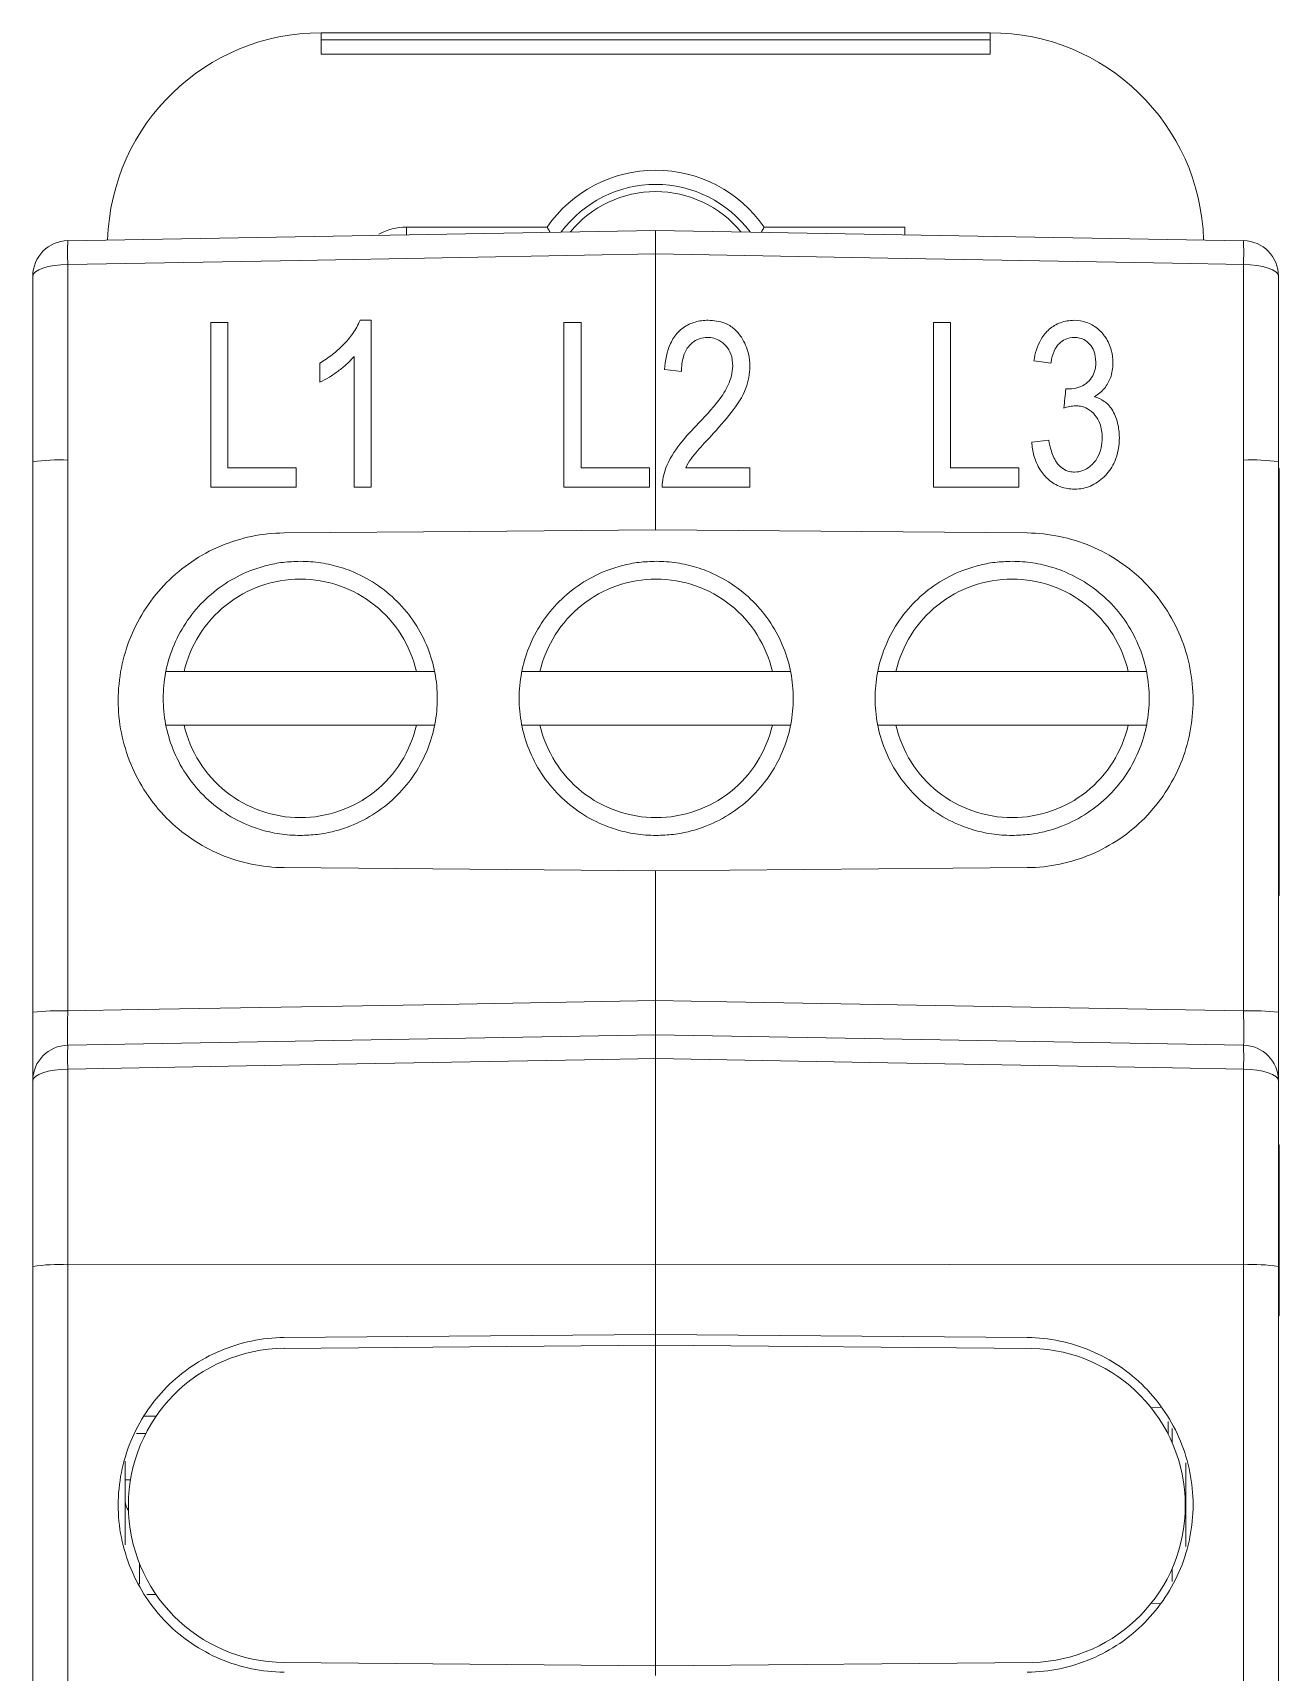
# Model space of a CAD drawing. Header units: millimetres. Extents: x -72 to 2978, y -1067 to 2817.
# Drawn here: x 1058.91 to 1076.42, y 2001.65 to 2024.67 of the extents above; entities that cross this region are included whole.
import ezdxf

# ---------------------------------------------------------------- set-up
doc = ezdxf.new("R2010")
doc.units = ezdxf.units.MM

msp = doc.modelspace()

# ---------------------------------------------------------------- linework, layer by layer
at = {"color": 7, "linetype": 'Continuous', "lineweight": 15}
for p, q in [((1062.956, 2024.671), (1072.356, 2024.671)), ((1062.956, 2024.571), (1062.956, 2024.671)), ((1072.356, 2024.571), (1072.356, 2024.671)), ((1062.956, 2024.571), (1072.356, 2024.571)), ((1062.956, 2024.571), (1062.956, 2024.371)), ((1072.356, 2024.371), (1062.956, 2024.371)), ((1072.356, 2024.571), (1072.356, 2024.371)), ((1059.397, 2021.751), (1067.656, 2021.896)), ((1064.156, 2021.94), (1066.133, 2021.94)), ((1067.656, 2021.896), (1075.915, 2021.751)), ((1069.179, 2021.94), (1071.156, 2021.94)), ((1059.397, 2021.415), (1059.397, 2018.669)), ((1067.656, 2021.564), (1067.656, 2018.676)), ((1075.915, 2018.669), (1075.915, 2021.415)), ((1058.906, 2018.645), (1058.906, 2021.252)), ((1076.406, 2021.252), (1076.406, 2018.645)), ((1061.407, 2020.603), (1061.648, 2020.603)), ((1063.503, 2020.633), (1063.659, 2020.633)), ((1066.368, 2020.603), (1066.608, 2020.603)), ((1071.558, 2020.603), (1071.798, 2020.603)), ((1068.019, 2019.912), (1067.779, 2019.942)), ((1072.939, 2018.921), (1073.179, 2018.951)), ((1058.906, 2010.916), (1058.906, 2018.645)), ((1059.397, 2018.669), (1059.397, 2010.933)), ((1067.656, 2018.676), (1067.656, 2017.691)), ((1075.915, 2010.933), (1075.915, 2018.669)), ((1076.406, 2018.645), (1076.406, 2010.916)), ((1061.648, 2018.561), (1062.608, 2018.561)), ((1062.608, 2018.561), (1062.608, 2018.291)), ((1067.569, 2018.561), (1067.569, 2018.291)), ((1068.98, 2018.561), (1068.98, 2018.291)), ((1071.798, 2018.561), (1072.759, 2018.561)), ((1072.759, 2018.561), (1072.759, 2018.291)), ((1076.416, 2018.552), (1076.406, 2018.552)), ((1076.416, 2018.552), (1076.416, 2013.885)), ((1062.608, 2018.291), (1061.407, 2018.291)), ((1063.659, 2018.291), (1063.419, 2018.291)), ((1072.759, 2018.291), (1071.558, 2018.291)), ((1067.656, 2017.691), (1072.877, 2017.646)), ((1061.031, 2015.698), (1064.296, 2015.698)), ((1066.031, 2015.698), (1069.296, 2015.698)), ((1071.031, 2015.698), (1074.296, 2015.698)), ((1064.296, 2014.948), (1061.031, 2014.948)), ((1069.296, 2014.948), (1066.031, 2014.948)), ((1074.296, 2014.948), (1071.031, 2014.948)), ((1076.416, 2013.885), (1076.406, 2013.885)), ((1076.416, 2013.885), (1076.416, 2013.218)), ((1076.416, 2013.218), (1076.406, 2013.218)), ((1076.416, 2013.218), (1076.416, 2012.552)), ((1067.656, 2012.9), (1062.436, 2012.946)), ((1067.656, 2012.9), (1072.877, 2012.946)), ((1067.656, 2012.9), (1067.656, 2011.078)), ((1076.416, 2012.552), (1076.406, 2012.552)), ((1059.397, 2010.451), (1067.656, 2010.596)), ((1067.656, 2010.596), (1075.915, 2010.451)), ((1059.397, 2010.115), (1059.397, 2007.369)), ((1067.656, 2010.264), (1067.656, 2007.376)), ((1075.915, 2007.369), (1075.915, 2010.115)), ((1058.906, 2007.345), (1058.906, 2009.952)), ((1076.406, 2009.952), (1076.406, 2007.345)), ((1076.416, 2009.052), (1076.406, 2009.052)), ((1076.416, 2006.652), (1076.416, 2009.052)), ((1058.906, 1999.616), (1058.906, 2007.345)), ((1059.397, 2007.369), (1067.656, 2007.376)), ((1059.397, 2007.369), (1059.397, 1999.633)), ((1067.656, 2007.376), (1067.656, 2006.391)), ((1075.915, 2007.369), (1067.656, 2007.376)), ((1075.915, 1999.633), (1075.915, 2007.369)), ((1076.406, 2007.345), (1076.406, 1999.616)), ((1076.416, 2006.652), (1076.406, 2006.652)), ((1067.656, 2006.391), (1062.436, 2006.346)), ((1067.656, 2006.391), (1072.877, 2006.346)), ((1067.656, 2006.24), (1062.437, 2006.194)), ((1067.656, 2001.735), (1067.656, 2006.24)), ((1072.943, 2006.194), (1067.656, 2006.24)), ((1060.466, 2005.24), (1060.639, 2005.24)), ((1074.616, 2005.361), (1074.747, 2005.364)), ((1074.856, 2004.988), (1074.856, 2005.166)), ((1060.361, 2004.996), (1060.493, 2004.996)), ((1060.206, 2004.61), (1060.206, 2003.433)), ((1075.106, 2003.409), (1075.106, 2004.584)), ((1060.279, 2004.346), (1060.206, 2004.346)), ((1060.639, 2002.735), (1060.508, 2002.735)), ((1074.737, 2002.612), (1074.618, 2002.614)), ((1067.656, 2001.735), (1062.437, 2001.781)), ((1072.949, 2001.781), (1067.656, 2001.735))]:
    msp.add_line(p, q, dxfattribs=at)
at = {"color": 102, "linetype": 'Continuous', "lineweight": 15}
for p, q in [((1064.156, 2021.835), (1064.156, 2021.94)), ((1071.156, 2021.94), (1071.156, 2021.835)), ((1067.656, 2006.24), (1067.656, 2006.391)), ((1074.91, 2004.875), (1074.91, 2005.07)), ((1060.403, 2003.179), (1060.403, 2002.88)), ((1074.91, 2002.922), (1074.91, 2003.097)), ((1067.656, 2001.6), (1067.656, 2001.735))]:
    msp.add_line(p, q, dxfattribs=at)
at = {"color": 7, "linetype": 'Continuous', "lineweight": 15, "flags": 128}
for points in [[(1059.397, 2021.415), (1059.301, 2021.411), (1059.209, 2021.402), (1059.124, 2021.386), (1059.049, 2021.366), (1058.989, 2021.341), (1058.943, 2021.313), (1058.915, 2021.283), (1058.906, 2021.252)], [(1067.656, 2021.564), (1066.656, 2021.546), (1062.657, 2021.474), (1059.397, 2021.415)], [(1075.915, 2021.415), (1074.915, 2021.433), (1070.916, 2021.505), (1067.656, 2021.564)], [(1075.915, 2021.415), (1076.011, 2021.411), (1076.103, 2021.402), (1076.188, 2021.386), (1076.263, 2021.366), (1076.324, 2021.341), (1076.369, 2021.313), (1076.397, 2021.283), (1076.406, 2021.252)], [(1073.209, 2020.032), (1073.075, 2020.049), (1072.969, 2020.062)], [(1073.419, 2019.672), (1073.44, 2019.67), (1073.456, 2019.669)], [(1067.656, 2017.691), (1065.047, 2017.668), (1062.436, 2017.646)], [(1059.397, 2010.933), (1060.397, 2010.951), (1064.396, 2011.021), (1067.656, 2011.078)], [(1067.656, 2011.078), (1068.656, 2011.06), (1072.655, 2010.99), (1075.915, 2010.933)], [(1058.906, 2009.952), (1058.915, 2009.983), (1058.943, 2010.013), (1058.989, 2010.041), (1059.049, 2010.066), (1059.124, 2010.086), (1059.209, 2010.102), (1059.301, 2010.111), (1059.397, 2010.115)], [(1067.656, 2010.264), (1066.656, 2010.246), (1062.657, 2010.174), (1059.397, 2010.115)], [(1075.915, 2010.115), (1074.915, 2010.133), (1070.916, 2010.205), (1067.656, 2010.264)], [(1075.915, 2010.115), (1076.011, 2010.111), (1076.103, 2010.102), (1076.188, 2010.086), (1076.263, 2010.066), (1076.324, 2010.041), (1076.369, 2010.013), (1076.397, 2009.983), (1076.406, 2009.952)]]:
    msp.add_lwpolyline(points, dxfattribs=at)
at = {"color": 7, "linetype": 'Continuous', "lineweight": 15}
for centre, radius, start, end in [((1062.956, 2021.671), 3, 90, 178.2335), ((1072.356, 2021.671), 3, 1.7547, 90), ((1067.656, 2020.891), 1.85, 34.5739, 145.4261), ((1067.656, 2020.891), 1.65, 36.5266, 143.4734), ((1067.656, 2020.891), 1.55, 39.4127, 140.5873), ((1059.406, 2021.252), 0.5, 91, 180), ((1065.211, 2021.583), 5.816, 178.3416, 181.6584), ((1070.101, 2021.583), 5.816, 358.3416, 1.6584), ((1075.906, 2021.252), 0.5, 0, 89), ((1059.276, 2016.108), 2.564, 87.292, 98.3012), ((1076.036, 2016.108), 2.564, 81.6988, 92.708), ((1059.276, 2007.511), 3.425, 87.9715, 96.2027), ((1076.036, 2007.511), 3.425, 83.7973, 92.0285), ((1059.406, 2009.952), 0.5, 91, 180), ((1065.211, 2010.283), 5.816, 178.3416, 181.6584), ((1070.101, 2010.283), 5.816, 358.3416, 1.6584), ((1075.906, 2009.952), 0.5, 0, 89), ((1059.276, 2004.807), 2.565, 87.2935, 98.2994), ((1076.036, 2004.807), 2.565, 81.7006, 92.7065), ((1062.456, 2003.988), 2.207, 90.5, 269.5)]:
    msp.add_arc(centre, radius, start, end, dxfattribs=at)
at = {"color": 102, "linetype": 'Continuous', "lineweight": 15}
msp.add_arc((1064.156, 2021.141), 0.8, 90, 118.966, dxfattribs=at)
at = {"color": 7, "linetype": 'Continuous', "lineweight": 15}
for centre, major_axis, ratio, start_param, end_param in [((1072.89, 2003.988), (-1.412, 1.697), 0.999163, 2.473844, 5.564823), ((1060.406, 2004.047), (0.142, 0.144), 0.975618, 2.362365, 3.040961)]:
    msp.add_ellipse(centre, major_axis=major_axis, ratio=ratio, start_param=start_param, end_param=end_param, dxfattribs=at)
for points, knots in [([(1066.133, 2021.94), (1066.134, 2021.939), (1066.144, 2021.919), (1066.158, 2021.894), (1066.169, 2021.873), (1066.171, 2021.87)], [0, 0, 0, 0, 0.038209, 0.854369, 1, 1, 1, 1]), ([(1067.656, 2021.896), (1067.656, 2021.896), (1067.656, 2021.863), (1067.656, 2021.746), (1067.656, 2021.661), (1067.656, 2021.564)], [0, 0, 0, 0, 0.5, 0.5, 1, 1, 1, 1]), ([(1067.656, 2021.564), (1067.656, 2021.661), (1067.656, 2021.745), (1067.656, 2021.863), (1067.656, 2021.896), (1067.656, 2021.896)], [0, 0, 0, 0, 0.5, 0.5, 1, 1, 1, 1]), ([(1069.179, 2021.94), (1069.179, 2021.939), (1069.168, 2021.919), (1069.154, 2021.894), (1069.143, 2021.873), (1069.141, 2021.87)], [0, 0, 0, 0, 0.038209, 0.854369, 1, 1, 1, 1]), ([(1061.407, 2020.603), (1061.407, 2020.512), (1061.407, 2020.328), (1061.407, 2020.045), (1061.407, 2019.753), (1061.407, 2019.371), (1061.407, 2018.883), (1061.407, 2018.495), (1061.407, 2018.291)], [0, 0, 0, 0, 0.11981, 0.243029, 0.369756, 0.500077, 0.738236, 1, 1, 1, 1]), ([(1061.648, 2018.561), (1061.648, 2018.681), (1061.648, 2018.915), (1061.648, 2019.257), (1061.648, 2019.654), (1061.648, 2020.103), (1061.648, 2020.438), (1061.648, 2020.603)], [0, 0, 0, 0, 0.174255, 0.340883, 0.499971, 0.755474, 1, 1, 1, 1]), ([(1063.503, 2020.633), (1063.475, 2020.568), (1063.441, 2020.505), (1063.4, 2020.447), (1063.36, 2020.391), (1063.316, 2020.338), (1063.268, 2020.288), (1063.22, 2020.238), (1063.167, 2020.192), (1063.112, 2020.149), (1063.057, 2020.106), (1062.998, 2020.068), (1062.938, 2020.032)], [0, 0, 0, 0, 0.256107, 0.256107, 0.256107, 0.503361, 0.503361, 0.503361, 0.751816, 0.751816, 0.751816, 1, 1, 1, 1]), ([(1063.659, 2018.291), (1063.659, 2018.428), (1063.659, 2018.697), (1063.659, 2019.09), (1063.659, 2019.546), (1063.659, 2020.06), (1063.659, 2020.444), (1063.659, 2020.633)], [0, 0, 0, 0, 0.174223, 0.340848, 0.49997, 0.755462, 1, 1, 1, 1]), ([(1066.368, 2020.603), (1066.368, 2020.51), (1066.368, 2020.325), (1066.368, 2020.041), (1066.368, 2019.75), (1066.368, 2019.367), (1066.368, 2018.88), (1066.368, 2018.491), (1066.368, 2018.291)], [0, 0, 0, 0, 0.121468, 0.245253, 0.371423, 0.500046, 0.742946, 1, 1, 1, 1]), ([(1066.608, 2018.561), (1066.608, 2018.679), (1066.608, 2018.912), (1066.608, 2019.254), (1066.608, 2019.652), (1066.608, 2020.102), (1066.608, 2020.437), (1066.608, 2020.603)], [0, 0, 0, 0, 0.171788, 0.338422, 0.499986, 0.753975, 1, 1, 1, 1]), ([(1068.394, 2020.633), (1068.363, 2020.632), (1068.331, 2020.631), (1068.3, 2020.627), (1068.24, 2020.619), (1068.18, 2020.603), (1068.125, 2020.576), (1068.068, 2020.549), (1068.015, 2020.51), (1067.972, 2020.464), (1067.928, 2020.419), (1067.893, 2020.366), (1067.866, 2020.309), (1067.812, 2020.195), (1067.79, 2020.068), (1067.779, 2019.942)], [0, 0, 0, 0, 0.08927, 0.08927, 0.08927, 0.263398, 0.263398, 0.263398, 0.447133, 0.447133, 0.447133, 0.629597, 0.629597, 0.629597, 1, 1, 1, 1]), ([(1068.98, 2019.985), (1068.978, 2020.045), (1068.973, 2020.105), (1068.96, 2020.164), (1068.941, 2020.245), (1068.906, 2020.324), (1068.86, 2020.394), (1068.832, 2020.437), (1068.799, 2020.478), (1068.76, 2020.512), (1068.721, 2020.546), (1068.675, 2020.574), (1068.626, 2020.593), (1068.553, 2020.621), (1068.473, 2020.63), (1068.394, 2020.633)], [0, 0, 0, 0, 0.184621, 0.184621, 0.184621, 0.444129, 0.444129, 0.444129, 0.601939, 0.601939, 0.601939, 0.760781, 0.760781, 0.760781, 1, 1, 1, 1]), ([(1071.558, 2020.603), (1071.558, 2020.511), (1071.558, 2020.326), (1071.558, 2020.042), (1071.558, 2019.751), (1071.558, 2019.368), (1071.558, 2018.881), (1071.558, 2018.492), (1071.558, 2018.291)], [0, 0, 0, 0, 0.120891, 0.24448, 0.370844, 0.500054, 0.741486, 1, 1, 1, 1]), ([(1071.798, 2018.561), (1071.798, 2018.68), (1071.798, 2018.913), (1071.798, 2019.256), (1071.798, 2019.653), (1071.798, 2020.102), (1071.798, 2020.438), (1071.798, 2020.603)], [0, 0, 0, 0, 0.172831, 0.339463, 0.49998, 0.754655, 1, 1, 1, 1]), ([(1073.535, 2020.633), (1073.469, 2020.631), (1073.403, 2020.622), (1073.342, 2020.599), (1073.285, 2020.578), (1073.231, 2020.546), (1073.185, 2020.506), (1073.139, 2020.467), (1073.101, 2020.419), (1073.07, 2020.368), (1073.016, 2020.275), (1072.987, 2020.168), (1072.969, 2020.062)], [0, 0, 0, 0, 0.219806, 0.219806, 0.219806, 0.425093, 0.425093, 0.425093, 0.629822, 0.629822, 0.629822, 1, 1, 1, 1]), ([(1074.08, 2020.031), (1074.079, 2020.092), (1074.073, 2020.154), (1074.057, 2020.214), (1074.04, 2020.278), (1074.012, 2020.34), (1073.974, 2020.395), (1073.943, 2020.44), (1073.905, 2020.482), (1073.863, 2020.517), (1073.817, 2020.554), (1073.765, 2020.585), (1073.709, 2020.604), (1073.654, 2020.624), (1073.594, 2020.631), (1073.535, 2020.633)], [0, 0, 0, 0, 0.205592, 0.205592, 0.205592, 0.428475, 0.428475, 0.428475, 0.611344, 0.611344, 0.611344, 0.806598, 0.806598, 0.806598, 1, 1, 1, 1]), ([(1068.019, 2019.912), (1068.02, 2019.984), (1068.026, 2020.057), (1068.048, 2020.126), (1068.06, 2020.166), (1068.077, 2020.205), (1068.1, 2020.239), (1068.12, 2020.268), (1068.143, 2020.294), (1068.169, 2020.316), (1068.199, 2020.341), (1068.234, 2020.362), (1068.271, 2020.374), (1068.307, 2020.387), (1068.347, 2020.392), (1068.385, 2020.392)], [0, 0, 0, 0, 0.321742, 0.321742, 0.321742, 0.506881, 0.506881, 0.506881, 0.65917, 0.65917, 0.65917, 0.830736, 0.830736, 0.830736, 1, 1, 1, 1]), ([(1068.385, 2020.392), (1068.407, 2020.392), (1068.428, 2020.391), (1068.449, 2020.387), (1068.483, 2020.381), (1068.516, 2020.37), (1068.545, 2020.353), (1068.584, 2020.332), (1068.618, 2020.303), (1068.646, 2020.27), (1068.674, 2020.237), (1068.696, 2020.199), (1068.712, 2020.159), (1068.732, 2020.105), (1068.739, 2020.047), (1068.74, 2019.989)], [0, 0, 0, 0, 0.10489, 0.10489, 0.10489, 0.273649, 0.273649, 0.273649, 0.491585, 0.491585, 0.491585, 0.709054, 0.709054, 0.709054, 1, 1, 1, 1]), ([(1073.209, 2020.032), (1073.212, 2020.051), (1073.215, 2020.069), (1073.219, 2020.088), (1073.23, 2020.137), (1073.245, 2020.187), (1073.27, 2020.232), (1073.285, 2020.26), (1073.306, 2020.286), (1073.329, 2020.309), (1073.352, 2020.331), (1073.38, 2020.351), (1073.41, 2020.364), (1073.45, 2020.383), (1073.496, 2020.39), (1073.541, 2020.392)], [0, 0, 0, 0, 0.104104, 0.104104, 0.104104, 0.388823, 0.388823, 0.388823, 0.568536, 0.568536, 0.568536, 0.749971, 0.749971, 0.749971, 1, 1, 1, 1]), ([(1073.541, 2020.392), (1073.558, 2020.391), (1073.575, 2020.39), (1073.591, 2020.388), (1073.62, 2020.384), (1073.647, 2020.374), (1073.672, 2020.361), (1073.704, 2020.344), (1073.733, 2020.32), (1073.756, 2020.293), (1073.78, 2020.266), (1073.799, 2020.235), (1073.812, 2020.202), (1073.832, 2020.152), (1073.837, 2020.098), (1073.84, 2020.044)], [0, 0, 0, 0, 0.095843, 0.095843, 0.095843, 0.260625, 0.260625, 0.260625, 0.471814, 0.471814, 0.471814, 0.682626, 0.682626, 0.682626, 1, 1, 1, 1]), ([(1062.938, 2019.762), (1062.984, 2019.784), (1063.029, 2019.808), (1063.073, 2019.835), (1063.115, 2019.861), (1063.157, 2019.89), (1063.197, 2019.92), (1063.237, 2019.95), (1063.276, 2019.981), (1063.314, 2020.015), (1063.351, 2020.048), (1063.386, 2020.084), (1063.419, 2020.122)], [0, 0, 0, 0, 0.251723, 0.251723, 0.251723, 0.500768, 0.500768, 0.500768, 0.750207, 0.750207, 0.750207, 1, 1, 1, 1]), ([(1062.938, 2020.032), (1062.938, 2019.987), (1062.938, 2019.898), (1062.938, 2019.807), (1062.938, 2019.762)], [0, 0, 0, 0, 0.497527, 1, 1, 1, 1]), ([(1063.419, 2020.122), (1063.419, 2020.024), (1063.419, 2019.826), (1063.419, 2019.522), (1063.419, 2019.168), (1063.419, 2018.757), (1063.419, 2018.45), (1063.419, 2018.291)], [0, 0, 0, 0, 0.161874, 0.328517, 0.500026, 0.74194, 1, 1, 1, 1]), ([(1068.74, 2019.989), (1068.735, 2019.899), (1068.713, 2019.808), (1068.675, 2019.725), (1068.641, 2019.649), (1068.595, 2019.578), (1068.544, 2019.511), (1068.445, 2019.384), (1068.335, 2019.265), (1068.223, 2019.149)], [0, 0, 0, 0, 0.273801, 0.273801, 0.273801, 0.523391, 0.523391, 0.523391, 1, 1, 1, 1]), ([(1068.436, 2019.01), (1068.534, 2019.117), (1068.63, 2019.225), (1068.719, 2019.339), (1068.801, 2019.444), (1068.878, 2019.556), (1068.924, 2019.68), (1068.96, 2019.777), (1068.977, 2019.882), (1068.98, 2019.985)], [0, 0, 0, 0, 0.37722, 0.37722, 0.37722, 0.725987, 0.725987, 0.725987, 1, 1, 1, 1]), ([(1073.84, 2020.044), (1073.839, 2020.016), (1073.838, 2019.987), (1073.833, 2019.959), (1073.826, 2019.922), (1073.813, 2019.886), (1073.796, 2019.853), (1073.777, 2019.819), (1073.753, 2019.789), (1073.724, 2019.763), (1073.696, 2019.737), (1073.662, 2019.716), (1073.627, 2019.701), (1073.573, 2019.679), (1073.514, 2019.669), (1073.456, 2019.669)], [0, 0, 0, 0, 0.14138, 0.14138, 0.14138, 0.329095, 0.329095, 0.329095, 0.519949, 0.519949, 0.519949, 0.710757, 0.710757, 0.710757, 1, 1, 1, 1]), ([(1073.82, 2019.559), (1073.872, 2019.591), (1073.922, 2019.63), (1073.96, 2019.677), (1073.997, 2019.721), (1074.026, 2019.772), (1074.045, 2019.825), (1074.069, 2019.891), (1074.078, 2019.961), (1074.08, 2020.031)], [0, 0, 0, 0, 0.324268, 0.324268, 0.324268, 0.627756, 0.627756, 0.627756, 1, 1, 1, 1]), ([(1073.419, 2019.672), (1073.415, 2019.627), (1073.405, 2019.536), (1073.395, 2019.446), (1073.389, 2019.4)], [0, 0, 0, 0, 0.496035, 1, 1, 1, 1]), ([(1074.17, 2018.988), (1074.168, 2019.057), (1074.163, 2019.126), (1074.145, 2019.193), (1074.128, 2019.26), (1074.102, 2019.325), (1074.064, 2019.383), (1074.036, 2019.426), (1074, 2019.465), (1073.958, 2019.494), (1073.917, 2019.524), (1073.868, 2019.544), (1073.82, 2019.559)], [0, 0, 0, 0, 0.287408, 0.287408, 0.287408, 0.57403, 0.57403, 0.57403, 0.78851, 0.78851, 0.78851, 1, 1, 1, 1]), ([(1073.389, 2019.4), (1073.416, 2019.408), (1073.443, 2019.416), (1073.471, 2019.422), (1073.485, 2019.425), (1073.499, 2019.427), (1073.513, 2019.429), (1073.527, 2019.431), (1073.541, 2019.431), (1073.555, 2019.432)], [0, 0, 0, 0, 0.499277, 0.499277, 0.499277, 0.749658, 0.749658, 0.749658, 1, 1, 1, 1]), ([(1073.555, 2019.432), (1073.578, 2019.431), (1073.601, 2019.43), (1073.624, 2019.426), (1073.658, 2019.419), (1073.693, 2019.407), (1073.724, 2019.389), (1073.764, 2019.367), (1073.799, 2019.336), (1073.828, 2019.301), (1073.858, 2019.266), (1073.881, 2019.225), (1073.897, 2019.182), (1073.92, 2019.12), (1073.928, 2019.052), (1073.93, 2018.985)], [0, 0, 0, 0, 0.104468, 0.104468, 0.104468, 0.26803, 0.26803, 0.26803, 0.479084, 0.479084, 0.479084, 0.689974, 0.689974, 0.689974, 1, 1, 1, 1]), ([(1068.223, 2019.149), (1068.143, 2019.067), (1068.066, 2018.982), (1067.996, 2018.892), (1067.917, 2018.791), (1067.847, 2018.68), (1067.801, 2018.56), (1067.769, 2018.475), (1067.749, 2018.382), (1067.749, 2018.291)], [0, 0, 0, 0, 0.340175, 0.340175, 0.340175, 0.725646, 0.725646, 0.725646, 1, 1, 1, 1]), ([(1068.079, 2018.561), (1068.101, 2018.605), (1068.125, 2018.648), (1068.153, 2018.687), (1068.181, 2018.726), (1068.212, 2018.763), (1068.243, 2018.799), (1068.306, 2018.871), (1068.371, 2018.941), (1068.436, 2019.01)], [0, 0, 0, 0, 0.254231, 0.254231, 0.254231, 0.503845, 0.503845, 0.503845, 1, 1, 1, 1]), ([(1072.939, 2018.921), (1072.945, 2018.858), (1072.954, 2018.794), (1072.971, 2018.732), (1072.991, 2018.663), (1073.019, 2018.594), (1073.058, 2018.533), (1073.091, 2018.482), (1073.131, 2018.435), (1073.177, 2018.395), (1073.226, 2018.352), (1073.284, 2018.317), (1073.346, 2018.294), (1073.407, 2018.271), (1073.473, 2018.263), (1073.538, 2018.261)], [0, 0, 0, 0, 0.195082, 0.195082, 0.195082, 0.416888, 0.416888, 0.416888, 0.600897, 0.600897, 0.600897, 0.801124, 0.801124, 0.801124, 1, 1, 1, 1]), ([(1073.542, 2018.501), (1073.518, 2018.502), (1073.493, 2018.503), (1073.469, 2018.509), (1073.436, 2018.517), (1073.404, 2018.53), (1073.376, 2018.549), (1073.348, 2018.567), (1073.324, 2018.591), (1073.303, 2018.618), (1073.262, 2018.67), (1073.234, 2018.733), (1073.215, 2018.797), (1073.199, 2018.847), (1073.188, 2018.899), (1073.179, 2018.951)], [0, 0, 0, 0, 0.114311, 0.114311, 0.114311, 0.273887, 0.273887, 0.273887, 0.431917, 0.431917, 0.431917, 0.74901, 0.74901, 0.74901, 1, 1, 1, 1]), ([(1073.538, 2018.261), (1073.55, 2018.261), (1073.563, 2018.262), (1073.575, 2018.262), (1073.648, 2018.266), (1073.722, 2018.284), (1073.788, 2018.316), (1073.858, 2018.349), (1073.922, 2018.399), (1073.975, 2018.455), (1074.029, 2018.512), (1074.074, 2018.579), (1074.105, 2018.65), (1074.151, 2018.755), (1074.168, 2018.873), (1074.17, 2018.988)], [0, 0, 0, 0, 0.033822, 0.033822, 0.033822, 0.238567, 0.238567, 0.238567, 0.456682, 0.456682, 0.456682, 0.675096, 0.675096, 0.675096, 1, 1, 1, 1]), ([(1073.93, 2018.985), (1073.929, 2018.937), (1073.925, 2018.888), (1073.915, 2018.841), (1073.904, 2018.792), (1073.886, 2018.743), (1073.86, 2018.699), (1073.833, 2018.653), (1073.797, 2018.612), (1073.756, 2018.578), (1073.726, 2018.554), (1073.692, 2018.534), (1073.656, 2018.521), (1073.62, 2018.507), (1073.58, 2018.502), (1073.542, 2018.501)], [0, 0, 0, 0, 0.209524, 0.209524, 0.209524, 0.431536, 0.431536, 0.431536, 0.66368, 0.66368, 0.66368, 0.832011, 0.832011, 0.832011, 1, 1, 1, 1]), ([(1067.569, 2018.561), (1067.411, 2018.561), (1067.091, 2018.561), (1066.771, 2018.561), (1066.608, 2018.561)], [0, 0, 0, 0, 0.49143, 1, 1, 1, 1]), ([(1068.98, 2018.561), (1068.826, 2018.561), (1068.526, 2018.561), (1068.226, 2018.561), (1068.079, 2018.561)], [0, 0, 0, 0, 0.511557, 1, 1, 1, 1]), ([(1066.368, 2018.291), (1066.572, 2018.291), (1066.973, 2018.291), (1067.373, 2018.291), (1067.569, 2018.291)], [0, 0, 0, 0, 0.510478, 1, 1, 1, 1]), ([(1067.749, 2018.291), (1067.95, 2018.291), (1068.36, 2018.291), (1068.77, 2018.291), (1068.98, 2018.291)], [0, 0, 0, 0, 0.489084, 1, 1, 1, 1]), ([(1062.436, 2017.646), (1062.281, 2017.644), (1062.129, 2017.628), (1061.831, 2017.566), (1061.683, 2017.52), (1061.4, 2017.401), (1061.267, 2017.328), (1061.013, 2017.157), (1060.894, 2017.058), (1060.679, 2016.841), (1060.583, 2016.723), (1060.413, 2016.467), (1060.341, 2016.33), (1060.167, 2015.908), (1060.106, 2015.6), (1060.106, 2015.143), (1060.121, 2014.989), (1060.181, 2014.689), (1060.225, 2014.543), (1060.341, 2014.26), (1060.414, 2014.123), (1060.582, 2013.869), (1060.678, 2013.751), (1061.003, 2013.423), (1061.259, 2013.25), (1061.684, 2013.071), (1061.829, 2013.026), (1062.128, 2012.964), (1062.283, 2012.947), (1062.436, 2012.946)], [0, 0, 0, 0, 0.0625, 0.0625, 0.125, 0.125, 0.1875, 0.1875, 0.25, 0.25, 0.3125, 0.3125, 0.375, 0.375, 0.5, 0.5, 0.5625, 0.5625, 0.625, 0.625, 0.6875, 0.6875, 0.75, 0.75, 0.875, 0.875, 0.9375, 0.9375, 1, 1, 1, 1]), ([(1072.877, 2017.646), (1073.181, 2017.643), (1073.489, 2017.579), (1073.909, 2017.402), (1074.045, 2017.328), (1074.3, 2017.156), (1074.417, 2017.059), (1074.632, 2016.842), (1074.73, 2016.722), (1074.899, 2016.467), (1074.97, 2016.333), (1075.087, 2016.05), (1075.132, 2015.901), (1075.191, 2015.603), (1075.206, 2015.451), (1075.206, 2015.142), (1075.191, 2014.99), (1075.132, 2014.692), (1075.088, 2014.544), (1074.971, 2014.26), (1074.9, 2014.126), (1074.732, 2013.871), (1074.633, 2013.751), (1074.419, 2013.534), (1074.302, 2013.437), (1074.048, 2013.264), (1073.912, 2013.191), (1073.492, 2013.013), (1073.185, 2012.948), (1072.877, 2012.946)], [0, 0, 0, 0, 0.125, 0.125, 0.1875, 0.1875, 0.25, 0.25, 0.3125, 0.3125, 0.375, 0.375, 0.4375, 0.4375, 0.5, 0.5, 0.5625, 0.5625, 0.625, 0.625, 0.6875, 0.6875, 0.75, 0.75, 0.8125, 0.8125, 0.875, 0.875, 1, 1, 1, 1]), ([(1062.664, 2013.398), (1062.615, 2013.399), (1062.518, 2013.401), (1062.374, 2013.418), (1062.232, 2013.445), (1062.092, 2013.483), (1061.877, 2013.558), (1061.599, 2013.702), (1061.294, 2013.952), (1061.043, 2014.258), (1060.867, 2014.6), (1060.761, 2014.96), (1060.728, 2015.322), (1060.761, 2015.685), (1060.866, 2016.045), (1061.043, 2016.387), (1061.293, 2016.693), (1061.599, 2016.943), (1061.906, 2017.102), (1062.184, 2017.192), (1062.422, 2017.239), (1062.583, 2017.245), (1062.664, 2017.248)], [0, 0, 0, 0, 0.024176, 0.048139, 0.072026, 0.095974, 0.120121, 0.185059, 0.250086, 0.315023, 0.38005, 0.439993, 0.500024, 0.559968, 0.619999, 0.684937, 0.749963, 0.814901, 0.879927, 0.92, 0.95981, 1, 1, 1, 1]), ([(1062.664, 2017.248), (1062.712, 2017.247), (1062.809, 2017.244), (1062.954, 2017.228), (1063.096, 2017.201), (1063.236, 2017.163), (1063.45, 2017.087), (1063.728, 2016.943), (1064.034, 2016.693), (1064.285, 2016.387), (1064.461, 2016.045), (1064.567, 2015.686), (1064.6, 2015.323), (1064.567, 2014.96), (1064.461, 2014.6), (1064.285, 2014.258), (1064.034, 2013.952), (1063.729, 2013.702), (1063.422, 2013.544), (1063.144, 2013.453), (1062.906, 2013.406), (1062.745, 2013.4), (1062.664, 2013.398)], [0, 0, 0, 0, 0.024176, 0.048139, 0.072026, 0.095974, 0.120121, 0.185059, 0.250086, 0.315023, 0.38005, 0.439993, 0.500024, 0.559968, 0.619999, 0.684937, 0.749963, 0.814901, 0.879927, 0.92, 0.95981, 1, 1, 1, 1]), ([(1067.664, 2013.398), (1067.615, 2013.399), (1067.518, 2013.401), (1067.374, 2013.418), (1067.232, 2013.445), (1067.092, 2013.483), (1066.877, 2013.558), (1066.599, 2013.702), (1066.294, 2013.952), (1066.043, 2014.258), (1065.867, 2014.6), (1065.761, 2014.96), (1065.728, 2015.322), (1065.761, 2015.685), (1065.866, 2016.045), (1066.043, 2016.387), (1066.293, 2016.693), (1066.599, 2016.943), (1066.906, 2017.102), (1067.184, 2017.192), (1067.422, 2017.239), (1067.583, 2017.245), (1067.664, 2017.248)], [0, 0, 0, 0, 0.024176, 0.048139, 0.072026, 0.095974, 0.120121, 0.185059, 0.250086, 0.315023, 0.38005, 0.439993, 0.500024, 0.559968, 0.619999, 0.684937, 0.749963, 0.814901, 0.879927, 0.92, 0.95981, 1, 1, 1, 1]), ([(1067.664, 2017.248), (1067.712, 2017.247), (1067.809, 2017.244), (1067.954, 2017.228), (1068.096, 2017.201), (1068.236, 2017.163), (1068.45, 2017.087), (1068.728, 2016.943), (1069.034, 2016.693), (1069.285, 2016.387), (1069.461, 2016.045), (1069.567, 2015.686), (1069.6, 2015.323), (1069.567, 2014.96), (1069.461, 2014.6), (1069.285, 2014.258), (1069.034, 2013.952), (1068.729, 2013.702), (1068.422, 2013.544), (1068.144, 2013.453), (1067.906, 2013.406), (1067.745, 2013.4), (1067.664, 2013.398)], [0, 0, 0, 0, 0.024176, 0.048139, 0.072026, 0.095974, 0.120121, 0.185059, 0.250086, 0.315023, 0.38005, 0.439993, 0.500024, 0.559968, 0.619999, 0.684937, 0.749963, 0.814901, 0.879927, 0.92, 0.95981, 1, 1, 1, 1]), ([(1072.664, 2013.398), (1072.615, 2013.399), (1072.518, 2013.401), (1072.374, 2013.418), (1072.232, 2013.445), (1072.092, 2013.483), (1071.877, 2013.558), (1071.599, 2013.702), (1071.294, 2013.952), (1071.043, 2014.258), (1070.867, 2014.6), (1070.761, 2014.96), (1070.728, 2015.322), (1070.761, 2015.685), (1070.866, 2016.045), (1071.043, 2016.387), (1071.293, 2016.693), (1071.599, 2016.943), (1071.906, 2017.102), (1072.184, 2017.192), (1072.422, 2017.239), (1072.583, 2017.245), (1072.664, 2017.248)], [0, 0, 0, 0, 0.024176, 0.048139, 0.072026, 0.095974, 0.120121, 0.185059, 0.250086, 0.315023, 0.38005, 0.439993, 0.500024, 0.559968, 0.619999, 0.684937, 0.749963, 0.814901, 0.879927, 0.92, 0.95981, 1, 1, 1, 1]), ([(1072.664, 2017.248), (1072.712, 2017.247), (1072.809, 2017.244), (1072.954, 2017.228), (1073.096, 2017.201), (1073.236, 2017.163), (1073.45, 2017.087), (1073.728, 2016.943), (1074.034, 2016.693), (1074.285, 2016.387), (1074.461, 2016.045), (1074.567, 2015.686), (1074.6, 2015.323), (1074.567, 2014.96), (1074.461, 2014.6), (1074.285, 2014.258), (1074.034, 2013.952), (1073.729, 2013.702), (1073.422, 2013.544), (1073.144, 2013.453), (1072.906, 2013.406), (1072.745, 2013.4), (1072.664, 2013.398)], [0, 0, 0, 0, 0.024176, 0.048139, 0.072026, 0.095974, 0.120121, 0.185059, 0.250086, 0.315023, 0.38005, 0.439993, 0.500024, 0.559968, 0.619999, 0.684937, 0.749963, 0.814901, 0.879927, 0.92, 0.95981, 1, 1, 1, 1]), ([(1062.664, 2016.998), (1062.285, 2016.998), (1061.917, 2016.869), (1061.324, 2016.397), (1061.116, 2016.067), (1061.031, 2015.698)], [0, 0, 0, 0, 0.5, 0.5, 1, 1, 1, 1]), ([(1064.296, 2015.698), (1064.211, 2016.067), (1064.004, 2016.397), (1063.411, 2016.869), (1063.043, 2016.998), (1062.664, 2016.998)], [0, 0, 0, 0, 0.5, 0.5, 1, 1, 1, 1]), ([(1067.664, 2016.998), (1067.285, 2016.998), (1066.917, 2016.869), (1066.324, 2016.397), (1066.116, 2016.067), (1066.031, 2015.698)], [0, 0, 0, 0, 0.5, 0.5, 1, 1, 1, 1]), ([(1069.296, 2015.698), (1069.211, 2016.067), (1069.004, 2016.397), (1068.411, 2016.869), (1068.043, 2016.998), (1067.664, 2016.998)], [0, 0, 0, 0, 0.5, 0.5, 1, 1, 1, 1]), ([(1072.664, 2016.998), (1072.285, 2016.998), (1071.917, 2016.869), (1071.324, 2016.397), (1071.116, 2016.067), (1071.031, 2015.698)], [0, 0, 0, 0, 0.5, 0.5, 1, 1, 1, 1]), ([(1074.296, 2015.698), (1074.211, 2016.067), (1074.004, 2016.397), (1073.411, 2016.869), (1073.043, 2016.998), (1072.664, 2016.998)], [0, 0, 0, 0, 0.5, 0.5, 1, 1, 1, 1]), ([(1061.031, 2014.948), (1061.116, 2014.578), (1061.324, 2014.248), (1061.917, 2013.776), (1062.285, 2013.648), (1062.664, 2013.648)], [0, 0, 0, 0, 0.5, 0.5, 1, 1, 1, 1]), ([(1062.664, 2013.648), (1063.043, 2013.648), (1063.411, 2013.776), (1064.004, 2014.248), (1064.211, 2014.578), (1064.296, 2014.948)], [0, 0, 0, 0, 0.5, 0.5, 1, 1, 1, 1]), ([(1066.031, 2014.948), (1066.116, 2014.578), (1066.324, 2014.248), (1066.917, 2013.776), (1067.285, 2013.648), (1067.664, 2013.648)], [0, 0, 0, 0, 0.5, 0.5, 1, 1, 1, 1]), ([(1067.664, 2013.648), (1068.043, 2013.648), (1068.411, 2013.776), (1069.004, 2014.248), (1069.211, 2014.578), (1069.296, 2014.948)], [0, 0, 0, 0, 0.5, 0.5, 1, 1, 1, 1]), ([(1071.031, 2014.948), (1071.116, 2014.578), (1071.324, 2014.248), (1071.917, 2013.776), (1072.285, 2013.648), (1072.664, 2013.648)], [0, 0, 0, 0, 0.5, 0.5, 1, 1, 1, 1]), ([(1072.664, 2013.648), (1073.043, 2013.648), (1073.411, 2013.776), (1074.004, 2014.248), (1074.211, 2014.578), (1074.296, 2014.948)], [0, 0, 0, 0, 0.5, 0.5, 1, 1, 1, 1]), ([(1067.656, 2011.078), (1067.656, 2010.949), (1067.656, 2010.824), (1067.656, 2010.647), (1067.656, 2010.596), (1067.656, 2010.596)], [0, 0, 0, 0, 0.5, 0.5, 1, 1, 1, 1]), ([(1067.656, 2010.596), (1067.656, 2010.596), (1067.656, 2010.647), (1067.656, 2010.824), (1067.656, 2010.949), (1067.656, 2011.078)], [0, 0, 0, 0, 0.5, 0.5, 1, 1, 1, 1]), ([(1058.906, 2010.916), (1058.906, 2010.658), (1058.906, 2010.409), (1058.906, 2010.143), (1058.906, 2010.072), (1058.906, 2009.976), (1058.906, 2009.952), (1058.906, 2009.952)], [0, 0, 0, 0, 0.5, 0.5, 0.75, 0.75, 1, 1, 1, 1]), ([(1059.397, 2010.451), (1059.395, 2010.451), (1059.394, 2010.503), (1059.394, 2010.68), (1059.395, 2010.805), (1059.397, 2010.933)], [0, 0, 0, 0, 0.5, 0.5, 1, 1, 1, 1]), ([(1075.915, 2010.933), (1075.917, 2010.805), (1075.918, 2010.68), (1075.918, 2010.503), (1075.917, 2010.451), (1075.915, 2010.451)], [0, 0, 0, 0, 0.5, 0.5, 1, 1, 1, 1]), ([(1076.406, 2009.952), (1076.406, 2009.952), (1076.406, 2010.055), (1076.406, 2010.321), (1076.406, 2010.427), (1076.406, 2010.661), (1076.406, 2010.787), (1076.406, 2010.916)], [0, 0, 0, 0, 0.5, 0.5, 0.75, 0.75, 1, 1, 1, 1]), ([(1067.656, 2010.596), (1067.656, 2010.596), (1067.656, 2010.563), (1067.656, 2010.446), (1067.656, 2010.361), (1067.656, 2010.264)], [0, 0, 0, 0, 0.5, 0.5, 1, 1, 1, 1]), ([(1067.656, 2010.264), (1067.656, 2010.361), (1067.656, 2010.445), (1067.656, 2010.563), (1067.656, 2010.596), (1067.656, 2010.596)], [0, 0, 0, 0, 0.5, 0.5, 1, 1, 1, 1]), ([(1062.436, 2006.346), (1062.281, 2006.344), (1062.129, 2006.328), (1061.831, 2006.266), (1061.683, 2006.22), (1061.4, 2006.101), (1061.267, 2006.028), (1061.013, 2005.857), (1060.894, 2005.758), (1060.679, 2005.541), (1060.583, 2005.423), (1060.413, 2005.167), (1060.341, 2005.03), (1060.167, 2004.608), (1060.106, 2004.3), (1060.106, 2003.843), (1060.121, 2003.689), (1060.181, 2003.389), (1060.225, 2003.243), (1060.341, 2002.96), (1060.414, 2002.823), (1060.582, 2002.569), (1060.678, 2002.451), (1061.003, 2002.123), (1061.259, 2001.95), (1061.684, 2001.771), (1061.829, 2001.726), (1062.128, 2001.664), (1062.283, 2001.647), (1062.436, 2001.646)], [0, 0, 0, 0, 0.0625, 0.0625, 0.125, 0.125, 0.1875, 0.1875, 0.25, 0.25, 0.3125, 0.3125, 0.375, 0.375, 0.5, 0.5, 0.5625, 0.5625, 0.625, 0.625, 0.6875, 0.6875, 0.75, 0.75, 0.875, 0.875, 0.9375, 0.9375, 1, 1, 1, 1]), ([(1072.877, 2006.346), (1073.181, 2006.343), (1073.489, 2006.279), (1073.909, 2006.102), (1074.045, 2006.028), (1074.3, 2005.856), (1074.417, 2005.759), (1074.632, 2005.542), (1074.73, 2005.422), (1074.899, 2005.167), (1074.97, 2005.033), (1075.087, 2004.75), (1075.132, 2004.601), (1075.191, 2004.303), (1075.206, 2004.151), (1075.206, 2003.842), (1075.191, 2003.69), (1075.132, 2003.392), (1075.088, 2003.244), (1074.971, 2002.96), (1074.9, 2002.826), (1074.732, 2002.571), (1074.633, 2002.451), (1074.419, 2002.234), (1074.302, 2002.137), (1074.048, 2001.964), (1073.912, 2001.891), (1073.492, 2001.713), (1073.185, 2001.648), (1072.877, 2001.646)], [0, 0, 0, 0, 0.125, 0.125, 0.1875, 0.1875, 0.25, 0.25, 0.3125, 0.3125, 0.375, 0.375, 0.4375, 0.4375, 0.5, 0.5, 0.5625, 0.5625, 0.625, 0.625, 0.6875, 0.6875, 0.75, 0.75, 0.8125, 0.8125, 0.875, 0.875, 1, 1, 1, 1])]:
    msp.add_open_spline(points, degree=3, knots=knots, dxfattribs=at)
for points in [[(1060.776, 2015.698), (1060.832, 2015.698), (1060.93, 2015.698), (1061.031, 2015.698)], [(1064.296, 2015.698), (1064.397, 2015.698), (1064.495, 2015.698), (1064.552, 2015.698)], [(1065.776, 2015.698), (1065.832, 2015.698), (1065.93, 2015.698), (1066.031, 2015.698)], [(1069.296, 2015.698), (1069.397, 2015.698), (1069.495, 2015.698), (1069.552, 2015.698)], [(1070.776, 2015.698), (1070.832, 2015.698), (1070.93, 2015.698), (1071.031, 2015.698)], [(1074.296, 2015.698), (1074.397, 2015.698), (1074.495, 2015.698), (1074.552, 2015.698)], [(1061.031, 2014.948), (1060.93, 2014.948), (1060.832, 2014.948), (1060.776, 2014.948)], [(1064.552, 2014.948), (1064.495, 2014.948), (1064.397, 2014.948), (1064.296, 2014.948)], [(1066.031, 2014.948), (1065.93, 2014.948), (1065.832, 2014.948), (1065.776, 2014.948)], [(1069.552, 2014.948), (1069.495, 2014.948), (1069.397, 2014.948), (1069.296, 2014.948)], [(1071.031, 2014.948), (1070.93, 2014.948), (1070.832, 2014.948), (1070.776, 2014.948)], [(1074.552, 2014.948), (1074.495, 2014.948), (1074.397, 2014.948), (1074.296, 2014.948)]]:
    msp.add_open_spline(points, degree=3, dxfattribs=at)

doc.saveas('drawing.dxf')
